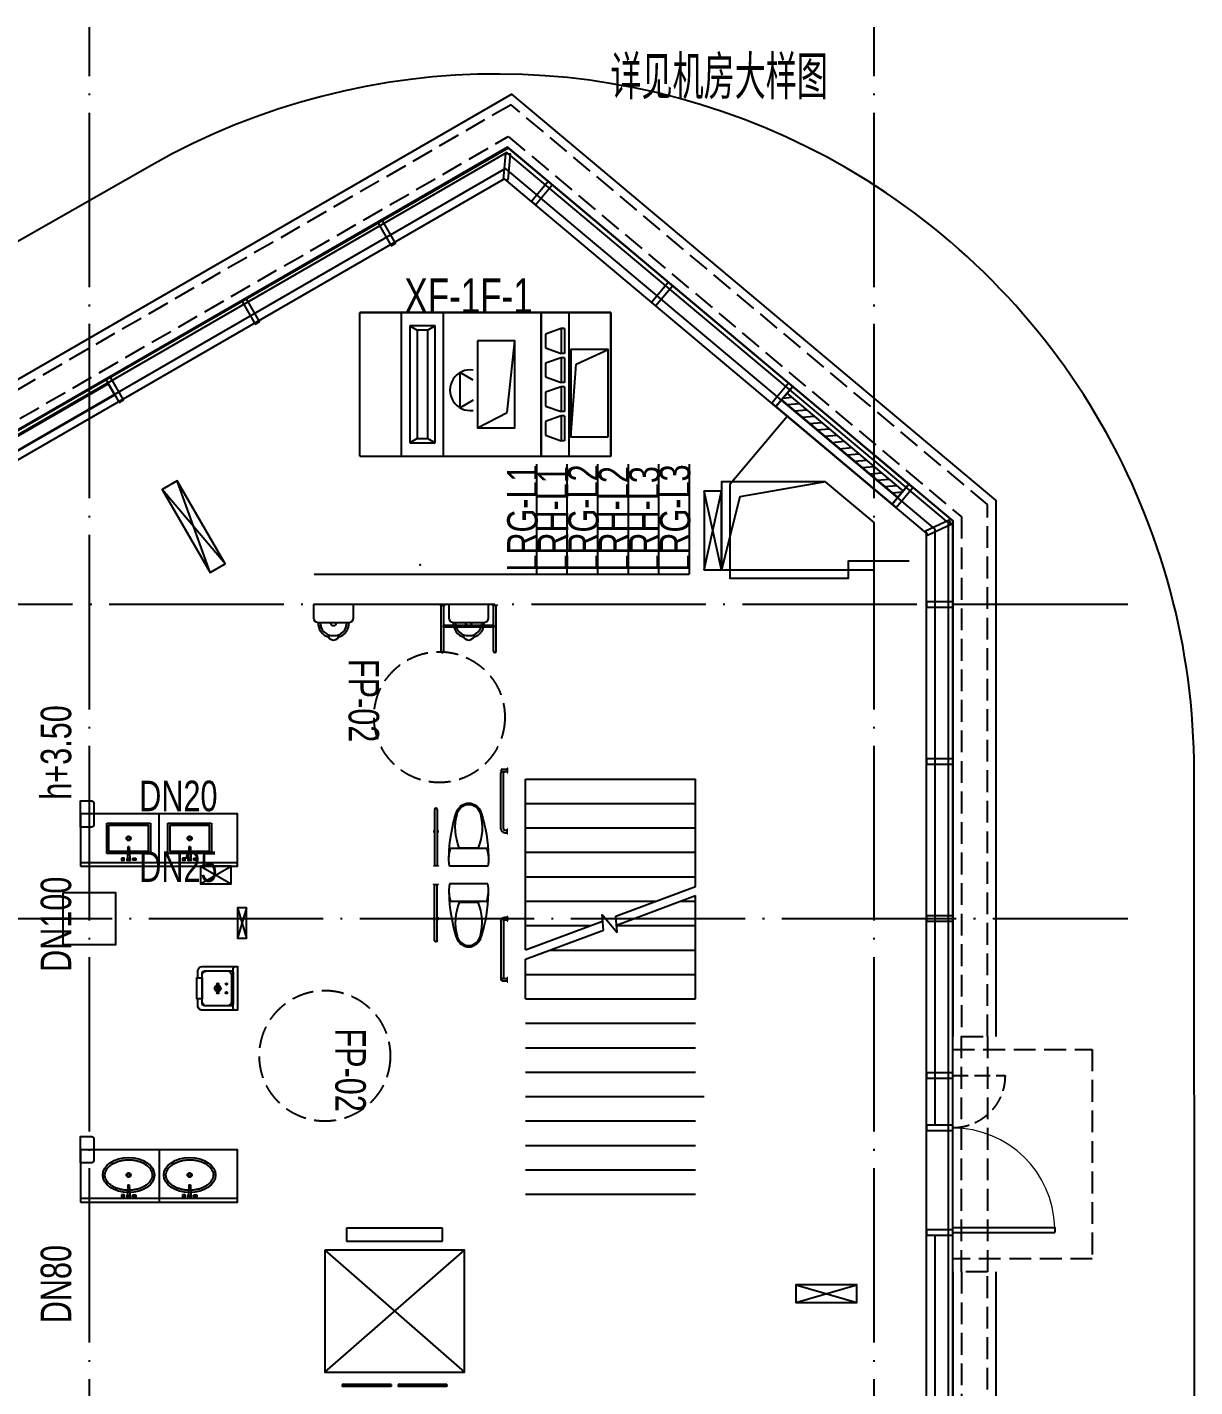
# Model space of a CAD drawing. Extents: x -777745 to 647905, y -207485 to 303235.
# Drawn here: x 495395 to 508784, y 9032 to 24620 of the extents above; entities that cross this region are included whole.
import ezdxf

# ---------------------------------------------------------------- set-up
doc = ezdxf.new("R2010")
doc.units = 0
doc.header["$LTSCALE"] = 1000
for name, pattern in [('13#楼幕墙$1$DASH', [0.35, 0.25, -0.1]), ('CENTER2', [1.125, 0.75, -0.125, 0.125, -0.125]), ('X-104 13#平面$0$DASH', [0.35, 0.25, -0.1]), ('X-104 13#平面$0$DOTE', [2.4200000000000004, 2, -0.2, 0.02, -0.2])]:
    doc.linetypes.add(name, pattern=pattern)
doc.layers.get('0').update_dxf_attribs({"linetype": 'CONTINUOUS'})
doc.layers.get('Defpoints').update_dxf_attribs({"linetype": 'CONTINUOUS'})
for name, color, linetype in [('00-防烟分区', 4, 'CONTINUOUS'), ('13#楼幕墙$0$DOOR_FIRE', 220, 'CONTINUOUS'), ('13#楼幕墙$1$A-C_幕墙龙骨', 133, 'CONTINUOUS'), ('13#楼幕墙$1$A-C_玻璃幕墙', 140, 'CONTINUOUS'), ('13#楼幕墙$1$A-C_窗', 140, 'CONTINUOUS'), ('ACS_100', 2, 'CONTINUOUS'), ('ACS_空调机组', 2, 'CONTINUOUS'), ('DUCT-新风标注', 3, 'CONTINUOUS'), ('TEXT-空冷凝水', 7, 'CONTINUOUS'), ('X-104 13#平面$0$A-C_玻璃幕墙', 140, 'CONTINUOUS'), ('X-104 13#平面$0$A-E_电梯', 171, 'CONTINUOUS'), ('X-104 13#平面$0$A-I_卫-洁具', 241, 'CONTINUOUS'), ('X-104 13#平面$0$A-O_散水', 134, 'CONTINUOUS'), ('X-104 13#平面$0$A-SUR_保温', 222, 'CONTINUOUS'), ('X-104 13#平面$0$A-TECH_暖通', 6, 'CONTINUOUS'), ('X-104 13#平面$0$A-TECH_结构', 21, 'CONTINUOUS'), ('X-104 13#平面$0$A_AXIS-轴线', 36, 'X-104 13#平面$0$DOTE'), ('X-104 13#平面$0$M-道路 边线', 151, 'CONTINUOUS')]:
    doc.layers.add(name, color=color, linetype=linetype)
doc.styles.add('HZF', font='ROS', dxfattribs={"width": 0.75, "bigfont": 'JD'})

# ---------------------------------------------------------------- blocks, each defined once
blk = doc.blocks.new('X-104 13#平面$0$轴网')
at = {"layer": 'X-104 13#平面$0$A_AXIS-轴线', "linetype": 'X-104 13#平面$0$DOTE'}
for p, q in [((48500, -7400.98603368341), (48500, 24620.25062679139)), ((57500, -7400.98603368341), (57500, 24620.25062679139)), ((60408.42140219617, 18000), (-2925.01551574981, 18000))]:
    blk.add_line(p, q, dxfattribs=at)
blk = doc.blocks.new('X-104 13#平面$0$A-toilet-F2$0$A-toilet-F3$0$$plan$00000388')
for p, q in [((-202.5, -209.53125), (-202.5, 209.53125)), ((0, -220.78125), (0, 220.78125)), ((-211.7636100000016, 107.6506163835302), (-211.7636100000016, -107.6506388835276))]:
    blk.add_line(p, q)
blk.add_lwpolyline([(-202.4999999999999, -209.5312499999999), (-151.5815775000015, -220.9312574999972), (-102.2263650000007, -226.3893074999992), (-50.17650749999908, -226.3893074999992), (8.526512829121202e-14, -220.7812499999999)])
for centre, radius, start, end in [((-70.50223739520334, -1596.893304158019), 1822.905267548176, 91.22236801686525, 107.2477400730136), ((-76.17188249999913, -236.25), 463.3354349999999, 97.73994600000086, 105.8219819999994), ((-76.17188249999913, -236.25), 463.3354349999999, 80.5376779999934, 97.73994600000086), ((-595.175017904075, 0), 128.7061108459815, 159.5476091936029, 200.4523908063857), ((-562.4982811024126, -12.18639293920603), 163.5812782416205, 107.2477400730136, 159.5476091936029), ((-580.3665348804823, -1.124999869261956e-05), 128.7061108459815, 136.8542646013629, 223.1457353986371), ((-555.5449209055997, -23.26485846064998), 162.7261878014058, 104.7785650587778, 136.8542646013629), ((-443.4417002224786, -448.2021481943076), 602.2018211347165, 67.37374387746667, 104.7785650587778), ((-562.4982811024126, 12.18639293920603), 163.5812782416205, 200.4523908063857, 252.7522599269864), ((-555.5449209055997, 23.26483596065259), 162.7261878014058, 223.1457353986371, 255.2214349412222), ((-70.50223739520334, 1596.893304158019), 1822.905267548176, 252.7522599269864, 268.7776319831348), ((-443.4417002224786, 448.2021256943101), 602.2018211347165, 255.2214349412222, 292.6262561225334)]:
    blk.add_arc(centre, radius, start, end)
blk = doc.blocks.new('X-104 13#平面$0$33')
at = {"rotation": 270}
blk.add_blockref('X-104 13#平面$0$A-toilet-F2$0$A-toilet-F3$0$$plan$00000388', (0, 0), dxfattribs=at)
blk = doc.blocks.new('X-104 13#平面$0$残疾人扶手1')
for p, q in [((-700, -9.99999475479126), (-700.0000001192093, 5.424022674560547e-06)), ((-1.788139343261719e-07, -10), (0, 0)), ((-750.0000001192093, -9.999994456768036), (-750, -1.549720764160156e-06)), ((-750.0000001192093, -9.999994456768036), (-700, -9.99999475479126)), ((-740, -65.00071978569031), (-740.0000000596046, -9.99999463558197)), ((-710.0000001192093, -65.00164842605591), (-710.0000000596046, -9.999994695186615)), ((-54.99999988079071, -50.00000697374344), (-695.0000002384186, -49.99999493360519)), ((-54.99999988079071, -80.00000703334808), (-695.0000002384186, -79.9999949336052)), ((-50, -9.999999940395355), (-50, -1.192092895507812e-07)), ((-1.788139343261719e-07, -10), (-50, -9.999999940395355)), ((-40.00000005960464, -35.00000029802322), (-40, -10.00000005960464)), ((-10.00000005960464, -35.00000041723251), (-10, -10.00000005960464))]:
    blk.add_line(p, q)
for centre, radius, start, end in [((-725, -64.9999949336052), 14.99999998312334, 180, 0), ((-695, -34.99999493360519), 45.00000000000363, 244.4712198360607, 270), ((-695, -34.99999493360519), 15, 180, 270), ((-55, -35.00000023841858), 15, 270, 0), ((-55, -35.00000023841858), 45.00000000000363, 270, 0)]:
    blk.add_arc(centre, radius, start, end)
blk = doc.blocks.new('X-104 13#平面$0$残疾人扶手2')
for p, q in [((-10.00000113248825, -49.99999988079071), (-10.00000011920929, 3.576278686523438e-07)), ((-10.00000011920929, 3.576278686523438e-07), (-5.960464477539062e-08, 0)), ((-650.0016621351242, -9.999985933303833), (-10.00000029802322, -9.999999582767487)), ((-650.0007342100143, -39.99998587369919), (-10.00000101327896, -39.99999994039536)), ((-10.00000113248825, -49.99999988079071), (-8.046627044677734e-06, -49.99999994039536))]:
    blk.add_line(p, q)
for centre, radius, start, end in [((-400.0000005364418, -24.99999982118607, -9.52677845565972e-09), 25, 36.86992769834287, 143.1300702524336), ((-650.0000090003014, -24.99998587369919), 14.99999998312334, 90, 270), ((-400.0000005364418, -24.99999982118607, -9.52677845565972e-09), 25, 216.8698662268071, 323.1301310407838)]:
    blk.add_arc(centre, radius, start, end)
blk = doc.blocks.new('X-104 13#平面$0$jhat')
for p, q in [((-395, -250.0000000000582), (-395, 249.9999999999418)), ((-395, 249.9999999999418), (-44.99999999994179, 249.9999999999418)), ((-44.99999999994179, 249.9999999999418), (-44.99999999994179, 11.73657725605881)), ((-219.9999999999418, 32.25599999987753), (-219.9999999999418, 5.03999999986263)), ((-124.8214514199644, 8.000000000058208), (11.68149024352897, 14.3899337601033)), ((-124.8214514199644, 7.999999999941792), (-124.8214514199644, -8.000000000058208)), ((11.68149024352897, 14.3899337601033), (11.68149024352897, -14.3899337601033)), ((-225.0399999999208, -1.164153218269348e-10), (-253.7679999999236, -1.164153218269348e-10)), ((-219.9999999999418, -5.040000000095461), (-219.9999999999418, -32.76000000012573)), ((-186.7359999999171, -1.164153218269348e-10), (-214.9599999999045, -1.164153218269348e-10)), ((-124.8214514199644, -8.000000000058208), (11.68149024352897, -14.3899337601033)), ((-44.99999999994179, -12.38077738613356), (-44.99999999994179, -250.0000000000582)), ((-44.99999999994179, -250.0000000000582), (-395, -250.0000000000582))]:
    blk.add_line(p, q)
at = {"color": 8}
blk.add_lwpolyline([(-69.99999999994179, -11.06304409715813), (-69.99999999994179, -225.0000000000582), (-370, -225.0000000000582), (-370, 224.9999999999418), (-69.99999999994179, 224.9999999999418), (-69.99999999994179, 10.56628493819153)], dxfattribs=at)
at = {"ltscale": 1000, "const_width": 0.8399999999999999}
blk.add_lwpolyline([(-219.5799999999581, 0.1399999998975545, 0.9999999999999999), (-220.4199999999255, 0.1399999998975545, 0.9999999999999999)], format="xyb", close=True, dxfattribs=at)
for points in [[(7.191454842337407, 81.35012003820157), (30, 81.35012003820157), (30, 51.35012003820157), (7.191454842337407, 51.35012003820157)], [(11.68149024352897, -21.35012003820157), (30, -21.35012003820157), (30, 21.35012003820157), (11.68149024352897, 21.35012003820157)], [(7.191454842337407, -81.35012003820157), (30, -81.35012003820157), (30, -51.35012003820157), (7.191454842337407, -51.35012003820157)]]:
    blk.add_lwpolyline(points, close=True)
blk.add_circle((-219.9999999999418, -1.164153218269348e-10), 25.2)
blk = doc.blocks.new('X-104 13#平面$0$A-toilet-F2$0$A-toilet-F3$0$xb')
for p, q in [((177.7999999998137, 203.2000000000698), (-177.7999999993481, 203.1999999994878)), ((-228.5999999991618, 152.3999999994412), (-228.6000000010245, 9.313225746154785e-10)), ((-228.6000000010245, 9.313225746154785e-10), (228.6000000010245, -9.313225746154785e-10)), ((228.6000000010245, -9.313225746154785e-10), (228.6000000005588, 152.3999999997905))]:
    blk.add_line(p, q)
for centre, radius, start, end in [((-6.349999998696148, 209.549999998766), 171.56755229355, 106.6068803142738, 182.1210963969083), ((-6.349999998696148, 209.549999998766), 146.16755229355, 87.87890362284142, 182.1210963969083), ((9.313225746154785e-10, 342.8999999993248), 63.50000000000001, 1.07073087239469, 178.9292691276053), ((6.350000001490116, 209.549999998766), 146.16755229355, 357.8789036030917, 92.12109637715858), ((6.350000001490116, 209.549999998766), 171.56755229355, 357.8789036030917, 73.39311968572625), ((-177.7999999993481, 152.3999999992084), 50.8, 90, 180), ((1.396983861923218e-09, 203.1999999987893), 38.1, 0, 180), ((177.8000000002794, 152.3999999997905), 50.8, 0, 90)]:
    blk.add_arc(centre, radius, start, end)
blk = doc.blocks.new('X-104 13#平面$0$104-8910 核心筒$0$fraehtj')
for p, q in [((-535.0016601383686, 315.0000140368938), (-9.999998301267624, 315.0000003874302)), ((-9.99999913573265, 275.000000089407), (-9.99999812245369, 325.0000003278255)), ((-9.99999812245369, 325.0000003278255), (1.937150955200195e-06, 324.9999999701977)), ((-535.0007322132587, 285.0000140964985), (-260.0000060498787, 285.0000067282235)), ((-260.0000060498714, -284.9999931128441), (-260.0000060498714, 285.0000067282235)), ((-240.0000060498714, -284.9999936328259), (-240.0000060498642, 285.0000061923529)), ((-240.0000060498642, 285.0000061923492), (-9.999999016523361, 285.0000000298023)), ((-9.99999913573265, 275.000000089407), (-6.049871444702148e-06, 275.0000000298023)), ((-535.0016601383686, -284.9999859631062), (-260.0000060498787, -284.9999931128441)), ((-240.0000060498642, -284.9999936328222), (-9.999998301267624, -284.9999996125698)), ((-9.99999913573265, -324.999999910593), (-9.99999812245369, -274.9999996721745)), ((-9.99999812245369, -274.9999996721745), (1.937150955200195e-06, -275.0000000298023)), ((-535.0007322132587, -314.9999859035015), (-9.999999016523361, -314.9999999701977)), ((-9.99999913573265, -324.999999910593), (-6.049871444702148e-06, -324.9999999701977))]:
    blk.add_line(p, q)
for centre, radius, start, end in [((-535.0000070035458, 300.0000140964985), 14.99999998312334, 90, 270), ((-250.0000060498714, 285.0000067282235), 10.00000000000729, 359.9999969296666, 180), ((-535.0000070035458, -299.9999859035015), 14.99999998312334, 90, 270), ((-250.0000060498714, -284.9999931128405), 10.00000000000729, 180, 3.070333449532706e-06)]:
    blk.add_arc(centre, radius, start, end)
blk = doc.blocks.new('X-104 13#平面$0$2400x2100')
for p, q in [((650.0000000000728, 1849.999999999975), (650.0000000000728, 1700.000000000004)), ((1750.000000000007, 1849.999999999975), (650.0000000000728, 1849.999999999975)), ((1750.000000000007, 1700.000000000004), (1750.000000000007, 1849.999999999975)), ((400.0000000000364, 200.0000000000036), (2000.000000000036, 1600.000000000004)), ((400.0000000000364, 1600.000000000004), (2000.000000000036, 200.0000000000036)), ((650.0000000000728, 1700.000000000004), (1750.000000000007, 1700.000000000004))]:
    blk.add_line(p, q)
at = {"color": 0}
for p, q in [((600.0000000000364, 57.61848104284218), (600.0000000000364, 34.00902772785957)), ((1160.000000000618, 57.61848104284036), (600.0000000000364, 57.61848104284218)), ((1160.000000000618, 34.00902772785776), (600.0000000000364, 34.00902772785957)), ((1160.000000000618, 57.61848104284036), (1160.000000000618, 34.00902772785776)), ((1800.000000000036, 57.61848104284218), (1239.999999999454, 57.61848104284036)), ((1239.999999999454, 57.61848104284036), (1239.999999999454, 34.00902772785776)), ((1800.000000000036, 34.00902772785957), (1239.999999999454, 34.00902772785776)), ((1800.000000000036, 57.61848104284218), (1800.000000000036, 34.00902772785957))]:
    blk.add_line(p, q, dxfattribs=at)
blk.add_lwpolyline([(400.0000000000364, 1600.000000000004), (400.0000000000364, 200.0000000000036), (2000.000000000036, 200.0000000000036), (2000.000000000036, 1600.000000000004), (400.0000000000364, 1600.000000000004)], close=True)
blk = doc.blocks.new('*U3602')
h = blk.add_hatch()
h.set_pattern_fill('ANSI31', color=256, scale=50)
h.set_pattern_definition([(45, (-56212.37598260483, 120006.798685315), (-56.1266007566822, 56.12660075668221), [])])
h.paths.add_polyline_path([(-1739.999999999972, 100), (-7.275957614183426e-12, 100), (-7.275957614183426e-12, 200.0000000000146), (-1739.999999999972, 200.0000000000146)])
for points in [[(-1739.999999999972, 0), (0, 0), (-7.275957614183426e-12, 300.0000000000146), (-1739.99999999998, 300.0000000000146)], [(-1739.999999999972, 100), (-7.275957614183426e-12, 100), (-7.275957614183426e-12, 200.0000000000146), (-1739.999999999972, 200.0000000000146)]]:
    blk.add_lwpolyline(points, close=True)
blk = doc.blocks.new('13#楼幕墙$1$A$C7A413A1D')
blk.add_lwpolyline([(-70, -300.0000000000001), (-10, -300), (-10, 0), (-70, -1.13686837721616e-13)], close=True)
blk = doc.blocks.new('*U3609')
blk.add_lwpolyline([(1740.000000000158, 0), (0, 0), (0, 150), (1740.000000000158, 150)], close=True)
blk = doc.blocks.new('13#楼幕墙$0$$DorLib2D$00000001')
for p, q in [((0.45, 0.9750000000000001), (0.5000000000000002, 0.9750000000000001)), ((0.45, 0), (0.45, 0.9750000000000001)), ((0.5, 0), (0.5, 0.9750000000000001)), ((0.5, 0), (0.45, 0))]:
    blk.add_line(p, q)
at = {"lineweight": 13}
blk.add_arc((0.475, 0), 0.975, 91.4692835813538, 180, dxfattribs=at)
blk = doc.blocks.new('13#楼幕墙$0$A$C2CD63A88')
at = {"linetype": '13#楼幕墙$1$DASH'}
blk.add_lwpolyline([(-9.999854112465982, 719.9998268538329), (-9.999854112698813, -120.0001731461816)], dxfattribs=at)
blk.add_arc((-10.00027920093271, 720.0002519421178), 840.0004250884064, 270.0000289949534, 359.9999710050466, dxfattribs=at)
blk = doc.blocks.new('13#楼幕墙')
at = {"layer": '13#楼幕墙$1$A-C_幕墙龙骨'}
for points in [[(53297.84950681883, 22868.08458676741), (53248.04282896478, 22872.47717611123), (53274.39836502771, 23171.31724323546), (53324.20504288177, 23166.92465389163)], [(58089.43454345639, 18842.69277107565), (58110.56545654343, 18797.37738172384), (58382.45779265444, 18924.16286024604), (58361.32687956745, 18969.47824959785)]]:
    blk.add_lwpolyline(points, close=True, dxfattribs=at)
at = {"layer": '13#楼幕墙$1$A-C_玻璃幕墙'}
for p, q in [((58199.99999999988, 12030.00000000001), (58199.99999999993, 18866.63817547554)), ((58349.99999999989, 12030.00000000001), (58349.99999999994, 18936.58432419877)), ((58099.99999999991, -799.9999999998836), (58099.99999999993, 18820.00740966003)), ((58199.99999999993, -899.9999999998836), (58199.99999999993, 10769.99999999998)), ((58349.99999999993, -1049.999999999884), (58349.99999999993, 10769.99999999998))]:
    blk.add_line(p, q, dxfattribs=at)
for points in [[(4492.573473841197, 15499.99999999997), (-900.0000000001164, 15499.99999999997), (-900.0000000000563, -1700.000000000029), (22099.99999999999, -1700.000000000014), (22099.99999999999, -1100.000000000015), (58399.99999999991, -1099.999999999884), (58399.99999999987, 18959.89970710658), (53293.20742207248, 23245.00747574434), (37799.9999999998, 14299.99999999997), (37799.99999999986, 10199.99999999997), (12500.00000000015, 10199.99999999997), (4492.573473841061, 15500.00000000006)], [(58349.99999999994, 18936.58432419877), (53287.88754627193, 23184.20101709987), (37849.99999999986, 14271.13248654053)], [(58199.99999999993, 18866.63817547554), (53271.92791887029, 23001.78164116648), (43347.64985747007, 17266.08871423612)], [(58099.99999999993, 18820.00740966003), (53261.28816726919, 22880.16872387755), (38099.99999999986, 14126.79491924312)], [(58099.9999999999, 11899.99999999999), (58099.99999999991, 12599.99999999998)]]:
    blk.add_lwpolyline(points, dxfattribs=at)
at = {"layer": '13#楼幕墙$0$DOOR_FIRE', "xscale": 1200.000000000032, "yscale": 1200.000000000032, "zscale": 1200.000000000032, "rotation": 270}
blk.add_blockref('13#楼幕墙$0$$DorLib2D$00000001', (58399.9999999999, 11400), dxfattribs=at)
at = {"layer": '13#楼幕墙$1$A-C_幕墙龙骨'}
for p, rotation in [((53814.85706887556, 22807.29034444584), 319.9999999999206), ((51870.85590153737, 22408.55191745995), 29.95337307442212), ((55193.73706648975, 21650.27264701015), 319.9999999999206), ((50311.2782769828, 21509.82079360342), 29.95337307442212), ((48751.70065242823, 20611.08966974689), 29.95337307442212), ((56572.61706410394, 20493.25494957437), 319.9999999999206), ((57951.49706171807, 19336.2372521386), 319.9999999999206), ((58099.99999999991, 18039.99999999998), 90), ((58099.99999999991, 16239.99999999999), 90), ((58099.99999999991, 14439.99999999998), 90), ((58099.99999999991, 12639.99999999998), 90), ((58099.99999999995, 12040.00000000001), 90), ((58099.99999999991, 10839.99999999998), 90)]:
    blk.add_blockref('13#楼幕墙$1$A$C7A413A1D', p, dxfattribs=dict(at, rotation=rotation))
at = {"layer": '13#楼幕墙$1$A-C_玻璃幕墙', "rotation": 29.95337307636578}
blk.add_blockref('*U3609', (47283.56393320127, 19534.22107583939), dxfattribs=at)
at = {"layer": '13#楼幕墙$1$A-C_窗', "rotation": 140.0000000000023}
blk.add_blockref('*U3602', (56564.95661967275, 20499.68282567124), dxfattribs=at)
at = {"layer": '13#楼幕墙$1$A-C_窗', "xscale": -0.71428571428569, "yscale": 0.71428571428569, "zscale": 0.71428571428569, "rotation": 90}
blk.add_blockref('13#楼幕墙$0$A$C2CD63A88', (58914.28559060986, 12592.8572470624), dxfattribs=at)
blk = doc.blocks.new('X-104 13#平面$0$meae')
for p, q in [((-215.039999999979, 0), (-243.7679999999818, 0)), ((-210, 5.039999999979045), (-210, 32.76000000000931)), ((-176.7359999999753, 0), (-204.9599999999627, 0)), ((-99.54815868195146, 8), (21.68149024352897, 14.3899337600451)), ((-99.54815868195146, -7.999999999941792), (-99.54815868195146, 8)), ((21.68149024352897, -14.3899337601033), (21.68149024352897, 14.3899337600451)), ((-210, -32.25599999999395), (-210, -5.039999999979045)), ((-99.54815868195146, -8.000000000058208), (21.68149024352897, -14.3899337601033))]:
    blk.add_line(p, q)
at = {"const_width": 0.8399999999999999}
blk.add_lwpolyline([(-209.5800000000163, -0.1400000000139698, -0.9999999999999999), (-210.4199999999837, -0.1400000000139698, -0.9999999999999999)], format="xyb", close=True, dxfattribs=at)
for points in [[(17.19145484233741, 81.35012003820157), (40, 81.35012003820157), (39.99999999994179, 51.35012003820157), (17.1914548422792, 51.35012003820157)], [(21.68149024352897, 21.35012003820157), (40, 21.35012003820157), (40, -21.35012003820157), (21.68149024352897, -21.35012003820157)], [(17.19145484233741, -81.35012003820157), (40, -81.35012003820157), (39.99999999994179, -51.35012003820157), (17.1914548422792, -51.35012003820157)]]:
    blk.add_lwpolyline(points, close=True)
blk.add_circle((-210, 0), 25.2)
blk.add_ellipse((-210, 0), major_axis=(0, -296.8388870928175), ratio=0.6737661697857759)
at = {"color": 8}
blk.add_open_spline([(-210, -271.838887092832), (-201.6286662275088, -271.838887092832), (-193.2556980797672, -270.8834744876949), (-176.5567826171755, -267.0318226981908), (-168.2292954665609, -264.1331208487391), (-151.7464247078751, -256.3412992825033), (-143.592075161112, -251.4461166422116), (-127.6688291439204, -239.6628589069005), (-119.9016611408442, -232.7743547918508), (-105.0053654383519, -217.100718463771), (-97.87740360945463, -208.3160983382841), (-84.50442564953119, -189.0367220979533), (-78.25994529254967, -178.5426552897552), (-66.86596525227651, -156.1005802754662), (-61.71665413689334, -144.1531549534993), (-52.68240508378949, -119.1104159536771), (-48.79751711455174, -106.0155586157343), (-42.41598126577446, -79.01830609660828), (-39.91934085072717, -65.11628590768669), (-36.39207964838715, -36.86706837144447), (-35.3614577781409, -22.5202054088586), (-34.79793056182098, 6.244822261855006), (-35.26502483320655, 20.66266644134885), (-37.68259151588427, 49.19399507466005), (-39.63306519814068, 63.30715293157846), (-44.95700291811954, 90.86129060061648), (-48.33046480413759, 104.3019146881416), (-56.39392556494568, 130.1611448710319), (-61.0838973345235, 142.5793309712317), (-71.62818411248736, 166.0733063118532), (-77.48238030000357, 177.1485642623738), (-90.15903716551838, 197.6798496269621), (-96.98112566315103, 207.1352148510632), (-111.3602107425686, 224.2113378457143), (-118.9163064261083, 231.8314545630128), (-134.510733252624, 245.1036245926516), (-142.547481424408, 250.7556368449004), (-158.868371842138, 260.0530890176306), (-167.1509793659789, 263.6999722997425), (-183.7976203592261, 269.0257272459567), (-192.162095878215, 270.7072330619558), (-208.8995512870024, 272.153067119536), (-217.2755150526064, 271.9185741905239), (-234.0031495776493, 269.526916392555), (-242.3573442720808, 267.3679324407713), (-258.9526960913208, 261.0731867576833), (-267.1936322519905, 256.9349128940958), (-283.3781850557425, 246.65468100406), (-291.3201072766096, 240.5117016318836), (-306.6623222918133, 226.2813428560039), (-314.0611830068519, 218.1942343084957), (-328.0653621423407, 200.2301868745126), (-334.6699371464783, 190.353927289194), (-346.859358667396, 169.044026111078), (-352.4439172392595, 157.6110181525), (-362.4072642970132, 133.476927122334), (-366.7859668953461, 120.7763437553076), (-374.1964356524404, 94.43610308453208), (-377.2281845823745, 80.79684587812517), (-381.8495765395346, 52.93462008907227), (-383.4392193020904, 38.71199739631265), (-385.1273327118251, 10.0537408667733), (-385.225804392132, -4.381569712015335), (-383.9285565786413, -33.08909023553133), (-382.5328362500295, -47.36097819061251), (-378.2902226594742, -75.36972922243876), (-375.4433290168527, -89.10625087702647), (-368.3874579074909, -115.6863969620317), (-364.1784936326439, -128.529630749661), (-354.5335200406262, -152.9902308470919), (-349.097582319926, -164.6071133053629), (-337.1786070214584, -186.3198765731067), (-330.6958189697471, -196.415140855941), (-316.9037533847149, -214.843760280055), (-309.5951420506462, -223.1764269854757), (-294.4000191528467, -237.9131964488188), (-286.5148495539906, -244.3169298697612), (-270.41386736813, -255.1213227973203), (-262.1997869724291, -259.5227866767091), (-245.6385630253353, -266.3373192788567), (-237.2919559226721, -268.7527736420161), (-222.6272707111784, -271.2949484957498), (-216.3134306632564, -271.838887092832), (-210, -271.838887092832)], degree=3, knots=[0, 0, 0, 0, 0.1541728099079682, 0.1541728099079682, 0.3083456198159364, 0.3083456198159364, 0.4625184297239047, 0.4625184297239047, 0.6166912396318729, 0.6166912396318729, 0.7708640495398411, 0.7708640495398411, 0.9250368594478093, 0.9250368594478093, 1.079209669355778, 1.079209669355778, 1.233382479263746, 1.233382479263746, 1.387555289171714, 1.387555289171714, 1.541728099079682, 1.541728099079682, 1.69590090898765, 1.69590090898765, 1.850073718895619, 1.850073718895619, 2.004246528803587, 2.004246528803587, 2.158419338711555, 2.158419338711555, 2.312592148619523, 2.312592148619523, 2.466764958527492, 2.466764958527492, 2.62093776843546, 2.62093776843546, 2.775110578343428, 2.775110578343428, 2.929283388251396, 2.929283388251396, 3.083456198159364, 3.083456198159364, 3.237629008067333, 3.237629008067333, 3.391801817975301, 3.391801817975301, 3.545974627883269, 3.545974627883269, 3.700147437791237, 3.700147437791237, 3.854320247699206, 3.854320247699206, 4.008493057607174, 4.008493057607174, 4.162665867515142, 4.162665867515142, 4.31683867742311, 4.31683867742311, 4.471011487331078, 4.471011487331078, 4.625184297239047, 4.625184297239047, 4.779357107147015, 4.779357107147015, 4.933529917054983, 4.933529917054983, 5.087702726962951, 5.087702726962951, 5.24187553687092, 5.24187553687092, 5.396048346778888, 5.396048346778888, 5.550221156686856, 5.550221156686856, 5.704393966594824, 5.704393966594824, 5.858566776502792, 5.858566776502792, 6.012739586410761, 6.012739586410761, 6.166912396318729, 6.166912396318729, 6.283185307179586, 6.283185307179586, 6.283185307179586, 6.283185307179586], dxfattribs=at)
blk = doc.blocks.new('X-104 13#平面$0$hgfd')
at = {"color": 8}
for p, q in [((-38.49999971458601, 228.000000048185), (38.50000028541399, 227.9999999518077)), ((3.335953806526959e-07, 266.5000000000036), (2.372253220528364e-07, 189.5000000000036))]:
    blk.add_line(p, q, dxfattribs=at)
for points in [[(250, -3.504792402964085e-07), (-249.9999999999927, 3.504792402964085e-07), (-249.9999994917889, 406.0000003504792, -0.4142135623732199), (-199.9999994292011, 456.0000002878987), (-119.9999994292084, 456.0000001877597), (-119.9999994166865, 466.000000187767), (120.0000005833208, 465.9999998122548), (120.0000005708062, 455.9999998122548), (200.000000570777, 455.9999997121158, -0.414213562372991), (250.0000005081893, 405.9999996495353)], [(175.000000062566, 49.99999974339516), (-174.9999999374049, 50.00000025659756, -0.4142135623730927), (-199.9999999061183, 75.00000028789145), (-199.9999995230974, 381.0000002878987, -0.414213562373095), (-174.9999994917962, 406.0000002565976), (175.0000005082111, 405.9999997434024, -0.4142135623731322), (200.0000004769245, 380.9999997121085), (200.0000000938744, 74.99999971210127, -0.4142135623730573)], [(250, -3.504792402964085e-07), (-249.9999999999927, 3.504792402964085e-07), (-249.9999999686988, 25.00000035048652, -0.4142135623730971), (-224.9999999373977, 50.00000031918535), (225.0000000625878, 49.99999968082193, -0.4142135623730932), (250.0000000313012, 24.99999964952804)]]:
    blk.add_lwpolyline(points, format="xyb", close=True)
blk.add_lwpolyline([(120.0000005708062, 455.9999998122548), (200.000000570777, 455.9999997121158, -0.414213562373095), (250.0000005081893, 405.9999996495353), (250, -3.504792402964085e-07), (-249.9999999999927, 3.504792402964085e-07), (-249.9999994917889, 406.0000003504792, -0.4142135623730929), (-199.9999994292011, 456.0000002878987), (-119.9999994292084, 456.0000001877597)], format="xyb")
blk.add_lwpolyline([(150.0000000876389, 69.99999977469633), (-149.9999999123756, 70.00000022531094, -0.4142135623730976), (-199.9999998497879, 120.0000002878915), (-199.9999995543913, 356.0000002878842, -0.414213562373095), (-149.9999994918035, 406.0000002253037), (150.0000005081965, 405.9999997746963, -0.414213562373095), (200.0000004456087, 355.9999997121085), (200.0000001502194, 119.9999997121231, -0.4142135623731096)], format="xyb", close=True, dxfattribs=at)
blk.add_lwpolyline([(120.0000005082184, 405.9999998122476), (-119.9999994917889, 406.0000001877524), (-119.9999994166865, 466.000000187767), (120.0000005833208, 465.9999998122548)], close=True)
for centre, radius in [((-49.99999971457146, 228.0000000625914), 10), ((2.854139893315732e-07, 228.0000000000036), 35), ((50.00000028542127, 227.9999999374159), 10), ((-49.99999983975431, 128.0000000625841), 10), ((50.00000016025297, 127.9999999374159), 10)]:
    blk.add_circle(centre, radius)
blk.add_circle((2.854139893315732e-07, 228.0000000000036), 25, dxfattribs=at)
blk = doc.blocks.new('*U3560')
blk.add_lwpolyline([(200.000000000211, 0), (200.000000000211, 900.0000000002182), (0, 900.0000000002182), (0, 0), (200.000000000211, 0), (0, 900.0000000002182), (0, 0), (200.000000000211, 900.0000000002182)])
blk = doc.blocks.new('*U3559')
blk.add_lwpolyline([(200.0000000002051, 0), (200.0000000002051, 1100.000000000238), (0, 1100.000000000238), (0, 0), (200.0000000002051, 0), (0, 1100.000000000238), (0, 0), (200.0000000002051, 1100.000000000238)])
blk = doc.blocks.new('*U3561')
blk.add_lwpolyline([(200.000000000211, 0), (200.000000000211, 350.0000000002182), (0, 350.0000000002182), (0, 0), (200.000000000211, 0), (0, 350.0000000002182), (0, 0), (200.000000000211, 350.0000000002182)])
blk = doc.blocks.new('*U3562')
blk.add_lwpolyline([(100.000000000211, 0), (100.000000000211, 350.0000000002181), (0, 350.0000000002181), (0, 0), (100.000000000211, 0), (0, 350.0000000002181), (0, 0), (100.000000000211, 350.0000000002181)])
blk = doc.blocks.new('*U3563')
blk.add_lwpolyline([(200.000000000211, 0), (200.000000000211, 700.0000000002182), (0, 700.0000000002182), (0, 0), (200.000000000211, 0), (0, 700.0000000002182), (0, 0), (200.000000000211, 700.0000000002182)])
blk = doc.blocks.new('X-104 13#平面$0$A$C0BB3323F')
at = {"layer": 'Defpoints'}
blk.add_lwpolyline([(59299.9999999702, 600), (59299.9999999702, 20660), (54205.0000000298, 24935), (38699.9999999702, 16000), (38700, 11900), (13400, 11900), (5392.573474109173, 17199.99999976158), (-2.980232238769531e-08, 17200), (0, 0), (23000.0000000596, 0), (22999.9999999702, 600)], close=True, dxfattribs=at)
at = {"layer": 'X-104 13#平面$0$M-道路 边线', "ltscale": 0.5}
for p, q in [((50116.69136181474, 24738.70666670799), (40723.78485888243, 19401.14289689064)), ((62076.40062996745, -2539.241099596024), (62069.14974811673, 17786.12611961365))]:
    blk.add_line(p, q, dxfattribs=at)
blk.add_arc((54069.15025717521, 17783.27219570389), 7999.999999996647, 0.02043972484749186, 119.6076109071211, dxfattribs=at)
blk = doc.blocks.new('X-104 13#平面')
blk.add_lwpolyline([(48200.00000000003, 14700.00000000009), (48800.00000000003, 14700.00000000009), (48800.00000000003, 14100.00000000009), (48200.00000000003, 14100.00000000009)], close=True)
at = {"layer": 'X-104 13#平面$0$A-C_玻璃幕墙', "linetype": 'X-104 13#平面$0$DASH'}
blk.add_lwpolyline([(59999.99999999994, 10500.00000000001), (58399.99999999995, 10500.00000000001), (58399.99999999995, 12900.00000000001), (59999.99999999994, 12900.00000000001)], close=True, dxfattribs=at)
at = {"layer": 'X-104 13#平面$0$A-E_电梯'}
for p, q in [((53500.00000000653, 14041.52473777706), (53500.00000000653, 15999.99999999967)), ((53500.00000000653, 15999.99999999967), (55450.00000000653, 15999.99999999967)), ((55450.00000000653, 14769.83790522202), (55450.00000000653, 15999.99999999967)), ((53500.00000000653, 15719.99999999967), (55450.00000000653, 15719.99999999967)), ((53500.00000000653, 15439.99999999967), (55450.00000000653, 15439.99999999967)), ((53500.00000000653, 15159.99999999967), (55450.00000000653, 15159.99999999967)), ((53500.00000000653, 14879.99999999967), (55450.00000000653, 14879.99999999967)), ((54535.52043507416, 14428.28533676067), (55450.00000000653, 14769.83790522203)), ((54545.40778405054, 14325.23094322276), (55450.00000000653, 14663.09064683763)), ((55450.00000000653, 13479.99999999967), (55450.00000000653, 14663.09064683755)), ((53500.00000000653, 14599.99999999967), (54995.27265195465, 14599.99999999969)), ((55281.07986120755, 14599.99999999972), (55450.00000000653, 14599.99999999969)), ((53500.00000000653, 14041.52473777706), (54385.89728851429, 14372.40199943037)), ((54395.78463749068, 14269.34760589246), (54378.74363815181, 14446.96345178608)), ((54378.74363815181, 14446.96345178608), (54553.35721129865, 14242.37522468054)), ((54553.35721129865, 14242.37522468054), (54535.52043507416, 14428.28533676067)), ((53500.00000000653, 14319.99999999967), (54245.59514452271, 14319.99999999969)), ((53500.00000000653, 13934.77747939271), (54395.78463749068, 14269.34760589246)), ((54549.74737700637, 14319.99999999971), (55450.00000000653, 14319.99999999969)), ((53781.72484634344, 14039.99999999966), (55450.00000000653, 14039.99999999969)), ((53500.00000000653, 13479.99999999967), (53500.00000000653, 13934.77747939269)), ((53500.00000000653, 13759.99999999969), (55450.00000000653, 13759.99999999969)), ((53500.00000000653, 13479.99999999969), (55450.00000000653, 13479.99999999969)), ((53500.00000000653, 13199.99999999969), (55450.00000000653, 13199.99999999969)), ((53500.00000000653, 12919.99999999969), (55450.00000000653, 12919.99999999969)), ((53500.00000000653, 12639.99999999969), (55450.00000000653, 12639.99999999969)), ((53500.00000000653, 12359.99999999969), (55450.00000000653, 12359.99999999969)), ((55450.00000000653, 12359.99999999967), (55550.00000000653, 12359.99999999967)), ((53500.00000000653, 12079.99999999969), (55450.00000000653, 12079.99999999969)), ((53500.00000000653, 11799.99999999969), (55450.00000000653, 11799.99999999969)), ((53500.00000000653, 11519.99999999969), (55450.00000000653, 11519.99999999969)), ((53500.00000000653, 11239.99999999969), (55450.00000000653, 11239.99999999969))]:
    blk.add_line(p, q, dxfattribs=at)
at = {"layer": 'X-104 13#平面$0$A-I_卫-洁具', "ltscale": 0.1}
for p, q in [((49300.00000000696, 14999.9999999994), (49300.00000000673, 15599.99999999988)), ((49300.00000000648, 11749.99999999972), (49300.00000000648, 11149.99999999972))]:
    blk.add_line(p, q, dxfattribs=at)
for points in [[(48400.00000000652, 15449.9999999998), (48400.00000000652, 15749.9999999998), (48530.00000000652, 15749.9999999998, -0.414213562373095), (48550.00000000652, 15729.9999999998), (48550.00000000652, 15469.9999999998, -0.414213562373095), (48530.00000000652, 15449.9999999998)], [(48400.00000000639, 11599.99999999966), (48400.00000000639, 11899.99999999966), (48530.00000000639, 11899.99999999966, -0.414213562373095), (48550.00000000639, 11879.99999999966), (48550.00000000639, 11619.99999999966, -0.414213562373095), (48530.00000000639, 11599.99999999966)]]:
    blk.add_lwpolyline(points, format="xyb", close=True, dxfattribs=at)
for points in [[(48400.00000000652, 14999.9999999998), (50200.00000000644, 14999.99999999975), (50200.00000000661, 15599.99999999986), (48400.00000000652, 15599.9999999998)], [(48400.00000000685, 14999.99999999957), (50200.00000000708, 14999.99999999922), (50200.00000000708, 15039.99999999922), (48400.00000000685, 15039.99999999957)], [(48400.00000000639, 11149.99999999966), (50200.0000000064, 11149.99999999966), (50200.00000000658, 11749.99999999977), (48400.00000000639, 11749.99999999966)], [(48400.00000000693, 11149.99999999953), (50200.00000000717, 11149.99999999918), (50200.00000000717, 11189.99999999918), (48400.00000000693, 11189.99999999953)]]:
    blk.add_lwpolyline(points, close=True, dxfattribs=at)
at = {"layer": 'X-104 13#平面$0$A-I_卫-洁具', "linetype": 'X-104 13#平面$0$DASH'}
for centre in [(52514.05931684322, 16709.77719068032), (51200.00000000597, 12826.5709121621)]:
    blk.add_circle(centre, 750, dxfattribs=at)
at = {"layer": 'X-104 13#平面$0$A-O_散水'}
for points in [[(58899.99999999994, 13050), (58899.99999999994, 19193.16128273754), (53346.40618007796, 23853.07206218898), (37299.99999999994, 14588.94646279656), (37299.99999999994, 10700), (23299.99999999996, 10700), (23299.99999999996, 10200), (37799.99999999994, 10200), (37799.99999999994, 14300), (53293.20742207248, 23245.00747574434), (58399.99999999994, 18960), (58399.99999999994, 13049.99999999999)], [(58399.99999999994, 10350.00000000002), (58399.99999999994, -1100), (56000.00000000648, -1100), (56000.00000000648, -1600), (58899.99999999994, -1600), (58899.99999999994, 10350)]]:
    blk.add_lwpolyline(points, dxfattribs=at)
at = {"layer": 'X-104 13#平面$0$A-O_散水', "linetype": 'X-104 13#平面$0$DASH'}
for points in [[(58799.99999999994, 13050.00000000001), (58799.99999999994, 19146.52902619002), (53335.76642847686, 23731.45914490005), (37399.99999999995, 14531.15717023725), (37399.99999999994, 10600), (23299.99999999996, 10600), (23299.99999999996, 10300), (37699.99999999994, 10300), (37699.99999999994, 14357.78929255931), (53303.84717367357, 23366.62039303327), (58499.99999999994, 19006.63225654751), (58499.99999999994, 13049.99999999999)], [(58499.99999999994, 10350.00000000002), (58499.99999999994, -1200), (56100.00000000648, -1200), (56100.00000000648, -1500), (58799.99999999994, -1500), (58799.99999999994, 10350.00000000001)]]:
    blk.add_lwpolyline(points, dxfattribs=at)
blk.add_lwpolyline([(58799.99999999994, 10350.00000000001), (58499.99999999994, 10350.00000000001), (58499.99999999994, 13049.99999999999), (58799.99999999994, 13049.99999999999)], close=True, dxfattribs=at)
at = {"layer": 'X-104 13#平面$0$A-SUR_保温'}
blk.add_lwpolyline([(57900.00000000652, 18499.99999999968), (57200.00000000658, 18499.99999999968), (57200.00000000646, 18299.99999999974), (55850.00000000628, 18299.99999999971), (55850.00000000648, 19383.15765506932), (56502.34789209677, 20160.59559908917), (56425.74344778487, 20224.87436005783)], dxfattribs=at)
at = {"layer": 'X-104 13#平面$0$A-TECH_结构'}
for points in [[(58349.99999999994, -1050), (58349.99999999994, 18936.58432419877), (53287.88754627193, 23184.20101709987), (37849.99999999986, 14271.13248654053), (37849.99999999994, 10150), (12484.95170804356, 10149.99999999993), (4477.525181884393, 15450.00000000007), (-850.0000000000618, 15450), (-850.0000000000618, -1649.999999999995), (22049.99999999996, -1650), (22049.99999999995, -1049.999999999996)], [(55750.00000000648, 18399.99999999971), (57499.99982430336, 18399.99999796695), (57499.99999999996, 18939.92383068532), (56942.14079937832, 19407.99999999983), (55749.999821869, 19407.99999999983)]]:
    blk.add_lwpolyline(points, close=True, dxfattribs=at)
blk.add_lwpolyline([(56942.14079937832, 19407.99999999983), (55958.61581549974, 19234.0681277765), (55750.00000000648, 18399.99999999971)], dxfattribs=at)
at = {"layer": 'X-104 13#平面$0$A_AXIS-轴线', "linetype": 'X-104 13#平面$0$DOTE'}
blk.add_line((39500, 14400.00000000007), (60408.42140219617, 14400.00000000009), dxfattribs=at)
for name, p in [('X-104 13#平面$0$A$C0BB3323F', (-900.0000000000563, -1700.000000000029)), ('X-104 13#平面$0$轴网', (0, 0))]:
    blk.add_blockref(name, p)
at = {"layer": 'X-104 13#平面$0$A-E_电梯'}
blk.add_blockref('X-104 13#平面$0$2400x2100', (50800.00000000647, 8999.999999999694), dxfattribs=at)
at = {"layer": 'X-104 13#平面$0$A-I_卫-洁具', "ltscale": 0.1}
for name, p, rotation in [('X-104 13#平面$0$A-toilet-F2$0$A-toilet-F3$0$xb', (51300.00000000658, 17999.99999999973), 180), ('X-104 13#平面$0$104-8910 核心筒$0$fraehtj', (52850.00000000652, 17999.99999999975), 90), ('X-104 13#平面$0$A-toilet-F2$0$A-toilet-F3$0$xb', (52850.00000000652, 17999.99999999975), 180), ('X-104 13#平面$0$残疾人扶手1', (53300.00000012367, 15374.999999872), 270), ('X-104 13#平面$0$残疾人扶手2', (52499.49999997961, 14999.99999993195), 270), ('X-104 13#平面$0$jhat', (48950.00000000656, 15099.99999999994), 270), ('X-104 13#平面$0$jhat', (49650.00000000656, 15100), 270), ('X-104 13#平面$0$33', (52850.00000000652, 14799.99999999939), 180), ('X-104 13#平面$0$hgfd', (50199.99999962832, 13599.99999999978), 89.9999999936968), ('X-104 13#平面$0$meae', (48950.00000000642, 11249.99999999983), 270), ('X-104 13#平面$0$meae', (49650.00000000642, 11249.99999999983), 270)]:
    blk.add_blockref(name, p, dxfattribs=dict(at, rotation=rotation))
at = {"layer": 'X-104 13#平面$0$A-I_卫-洁具', "ltscale": 0.1, "xscale": -1}
blk.add_blockref('X-104 13#平面$0$33', (52850.00000000652, 14999.99999999997), dxfattribs=at)
at = {"layer": 'X-104 13#平面$0$A-I_卫-洁具', "ltscale": 0.1, "xscale": -1, "rotation": 270}
for name, p in [('X-104 13#平面$0$残疾人扶手2', (52499.49999997961, 14800.0000000674)), ('X-104 13#平面$0$残疾人扶手1', (53300.00000012367, 14425.00000012735))]:
    blk.add_blockref(name, p, dxfattribs=at)
at = {"layer": 'X-104 13#平面$0$A-TECH_暖通'}
for name, p, rotation in [('*U3559', (49884.15932981172, 18366.94728528139), 29.99999999999955), ('*U3561', (49775.00000000619, 14999.99999999955), 270), ('*U3562', (50300.00000000663, 14524.9999999992), 180), ('*U3563', (56600.00000000287, 10199.99999999999), 270)]:
    blk.add_blockref(name, p, dxfattribs=dict(at, rotation=rotation))
blk.add_blockref('*U3560', (55550.00000000641, 18399.99999999971), dxfattribs=at)
at = {"layer": 'X-104 13#平面$0$A-TECH_结构'}
blk.add_blockref('13#楼幕墙', (0, 0), dxfattribs=at)
blk = doc.blocks.new('xf-100')
at = {"layer": 'ACS_100'}
for p, q in [((1920, 1649.999999999971), (1920, -2.91038304567337e-11)), ((2400, 1650), (2400, 0))]:
    blk.add_line(p, q, dxfattribs=at)
blk.add_lwpolyline([(0, 1650), (0, 0)], dxfattribs=at)
at = {"layer": 'ACS_空调机组', "color": 2}
for p, q in [((480, 0), (480, 1650)), ((480, 0), (480, 1650)), ((800, 0), (800, 1650))]:
    blk.add_line(p, q, dxfattribs=at)
at = {"layer": 'ACS_空调机组', "color": 8}
for p, q in [((460, 1425), (398.6718666241504, 594.2095872797072)), ((530, 1186.933446603449), (530, 1471.432224630727)), ((530, 1471.432224630727), (568, 1471.432224630727)), ((568, 1186.933446603449), (568, 1471.432224630727)), ((750, 1408.298825737264), (568, 1471.432224630727)), ((750, 1250.066845496942), (750, 1408.298825737264)), ((2099.394952893257, 1444.957688778639), (2015.204194009304, 1494.845371752977)), ((2304.795805990696, 1494.845371752977), (2015.204194009304, 1494.845371752977)), ((2015.204194009304, 1494.845371752977), (2015.204194009304, 155.1546282470226)), ((2220.605047106743, 1444.957688778639), (2099.394952893257, 1444.957688778639)), ((2099.394952893257, 1444.957688778639), (2099.394952893257, 205.0423112213612)), ((2220.605047106743, 1444.957688778639), (2304.795805990696, 1494.845371752977)), ((2220.605047106743, 205.0423112213612), (2220.605047106743, 1444.957688778639)), ((2304.795805990696, 155.1546282470226), (2304.795805990696, 1494.845371752977)), ((568, 1186.933446603449), (750, 1250.066845496942)), ((1530, 1325), (1188.806200454012, 1145.928331754636)), ((530, 1186.933446603449), (568, 1186.933446603449)), ((530, 1137.365221192886), (568, 1137.365221192886)), ((530, 852.8664431089419), (530, 1137.365221192886)), ((750, 1074.231822242786), (568, 1137.365221192886)), ((568, 852.8664431089419), (568, 1137.365221192886)), ((1188.806200454012, 1145.928331754636), (1100, 325)), ((1580, 1007.52119282409), (1729.254327023402, 1093.693218722939)), ((1729.254327023402, 1093.693218722939), (1729.254327023402, 689.2549163848162)), ((750, 915.9998420590418), (750, 1074.231822242786)), ((530, 852.8664431089419), (568, 852.8664431089419)), ((530, 518.799439671071), (530, 803.2982176983496)), ((530, 803.2982176983496), (568, 803.2982176983496)), ((568, 852.8664431089419), (750, 915.9998420590418)), ((568, 518.799439671071), (568, 803.2982176983496)), ((750, 740.1648188048857), (568, 803.2982176983496)), ((750, 581.9328385645349), (750, 740.1648188048857)), ((1580, 775.4269422582292), (1729.254327023402, 689.2549163848162)), ((398.6718666241504, 594.2095872797072), (30, 425)), ((530, 518.799439671071), (568, 518.799439671071)), ((530, 469.2312142604787), (568, 469.2312142604787)), ((530, 184.7324361765641), (530, 469.2312142604787)), ((568, 518.799439671071), (750, 581.9328385645349)), ((750, 406.0978153103788), (568, 469.2312142604787)), ((568, 184.7324361765641), (568, 469.2312142604787)), ((750, 247.865835126664), (750, 406.0978153103788)), ((530, 184.7324361765641), (568, 184.7324361765641)), ((568, 184.7324361765641), (750, 247.865835126664)), ((2015.204194009304, 155.1546282470226), (2099.394952893257, 205.0423112213612)), ((2099.394952893257, 205.0423112213612), (2220.605047106743, 205.0423112213612)), ((2304.795805990696, 155.1546282470226), (2220.605047106743, 205.0423112213612)), ((2015.204194009304, 155.1546282470226), (2304.795805990696, 155.1546282470226))]:
    blk.add_line(p, q, dxfattribs=at)
at = {"layer": 'ACS_空调机组', "color": 2, "const_width": 25}
for points in [[(0, 0), (0, 1650)], [(0, 1650), (2880, 1650)], [(800, 0), (800, 1650)], [(2880, 0), (2880, 1650)], [(2880, 0), (0, 0)]]:
    blk.add_lwpolyline(points, dxfattribs=at)
at = {"layer": 'ACS_空调机组', "color": 8}
for points in [[(30, 1425), (30, 425), (460, 425), (460, 1425)], [(1530, 325), (1530, 1325), (1100, 1325), (1100, 325)]]:
    blk.add_lwpolyline(points, close=True, dxfattribs=at)
blk.add_arc((1612.503045642748, 891.4740675240755), 233.5025627219118, 261.9985702916294, 98.00142970837052, dxfattribs=at)

msp = doc.modelspace()

# ---------------------------------------------------------------- linework, layer by layer
at = {"layer": '00-防烟分区'}
msp.add_point((499899.3545387195, 18455.20294016582), dxfattribs=at)
at = {"layer": 'DUCT-新风标注'}
for p, q in [((501234.3248850334, 19611.09930684655), (501234.3248850334, 18349.99999866365)), ((501584.3248850334, 19611.09930684655), (501584.3248850334, 18349.99999866365)), ((501934.3248850334, 19611.09930684655), (501934.3248850334, 18349.99999866365)), ((502284.3248850334, 19611.09930684655), (502284.3248850334, 18349.99999866365)), ((502634.3248850334, 19611.09930684655), (502634.3248850334, 18349.99999866365)), ((502984.3248850334, 19611.09930684655), (502984.3248850334, 18349.99999866365)), ((498684.9516117616, 18349.99999866367, 2500), (502984.3248850334, 18349.99999866367, 2500))]:
    msp.add_line(p, q, dxfattribs=at)

# ---------------------------------------------------------------- block references
at = {"layer": '00-防烟分区'}
msp.add_blockref('X-104 13#平面', (447607.6974894509, 0), dxfattribs=at)
at = {"layer": '00-防烟分区', "rotation": 180}
msp.add_blockref('xf-100', (502087.6974894598, 21349.99999866361), dxfattribs=at)

# ---------------------------------------------------------------- texts
at = {"style": 'HZF', "width": 0.75}
for p in [(499080.0031379552, 17376.83724002198, -19624.99999999999), (498928.1002752354, 13140.98399192968, -19624.99999999999)]:
    msp.add_text('FP-02', height=350, rotation=270, dxfattribs=at).set_placement(p)
at = {"layer": 'DUCT-新风标注', "style": 'HZF', "width": 0.75}
for s, height, p in [('详见机房大样图', 500, (502082.818295476, 23794.35904204356, 2715)), ('XF-1F-1', 400, (499720.31069917, 21340.65589765494, 5430))]:
    msp.add_text(s, height=height, dxfattribs=at).set_placement(p)
for s, p in [('LRG-L1', (501248.5169911135, 18378.13365009338, 4751.25)), ('LRH-L1', (501598.5169911135, 18378.13365009338, 4751.25)), ('LRG-L2', (501948.5169911135, 18378.13365009338, 4751.25)), ('LRH-L2', (502298.5169911135, 18378.13365009338, 4751.25)), ('LRH-L3', (502648.5169911135, 18378.13365009338, 4751.25)), ('LRG-L3', (502998.5169911135, 18378.13365009338, 4751.25))]:
    msp.add_text(s, height=350, rotation=90, dxfattribs=at).set_placement(p)
at = {"layer": 'TEXT-空冷凝水', "linetype": 'CENTER2', "style": 'HZF', "width": 0.75}
for s, p in [('h+3.50', (495899.653527895, 15762.95884528436, 2500)), ('DN100', (495899.2074308607, 13788.42996805836, 2500)), ('DN80', (495899.2074308607, 9760.52619122737, 2500))]:
    msp.add_text(s, height=350, rotation=90, dxfattribs=at).set_placement(p)
for s, p in [('DN20', (496679.3823544153, 15631.43143895431)), ('DN25', (496679.3823544153, 14820.91652646876))]:
    msp.add_text(s, height=350, dxfattribs=at).set_placement(p)

doc.saveas('drawing.dxf')
